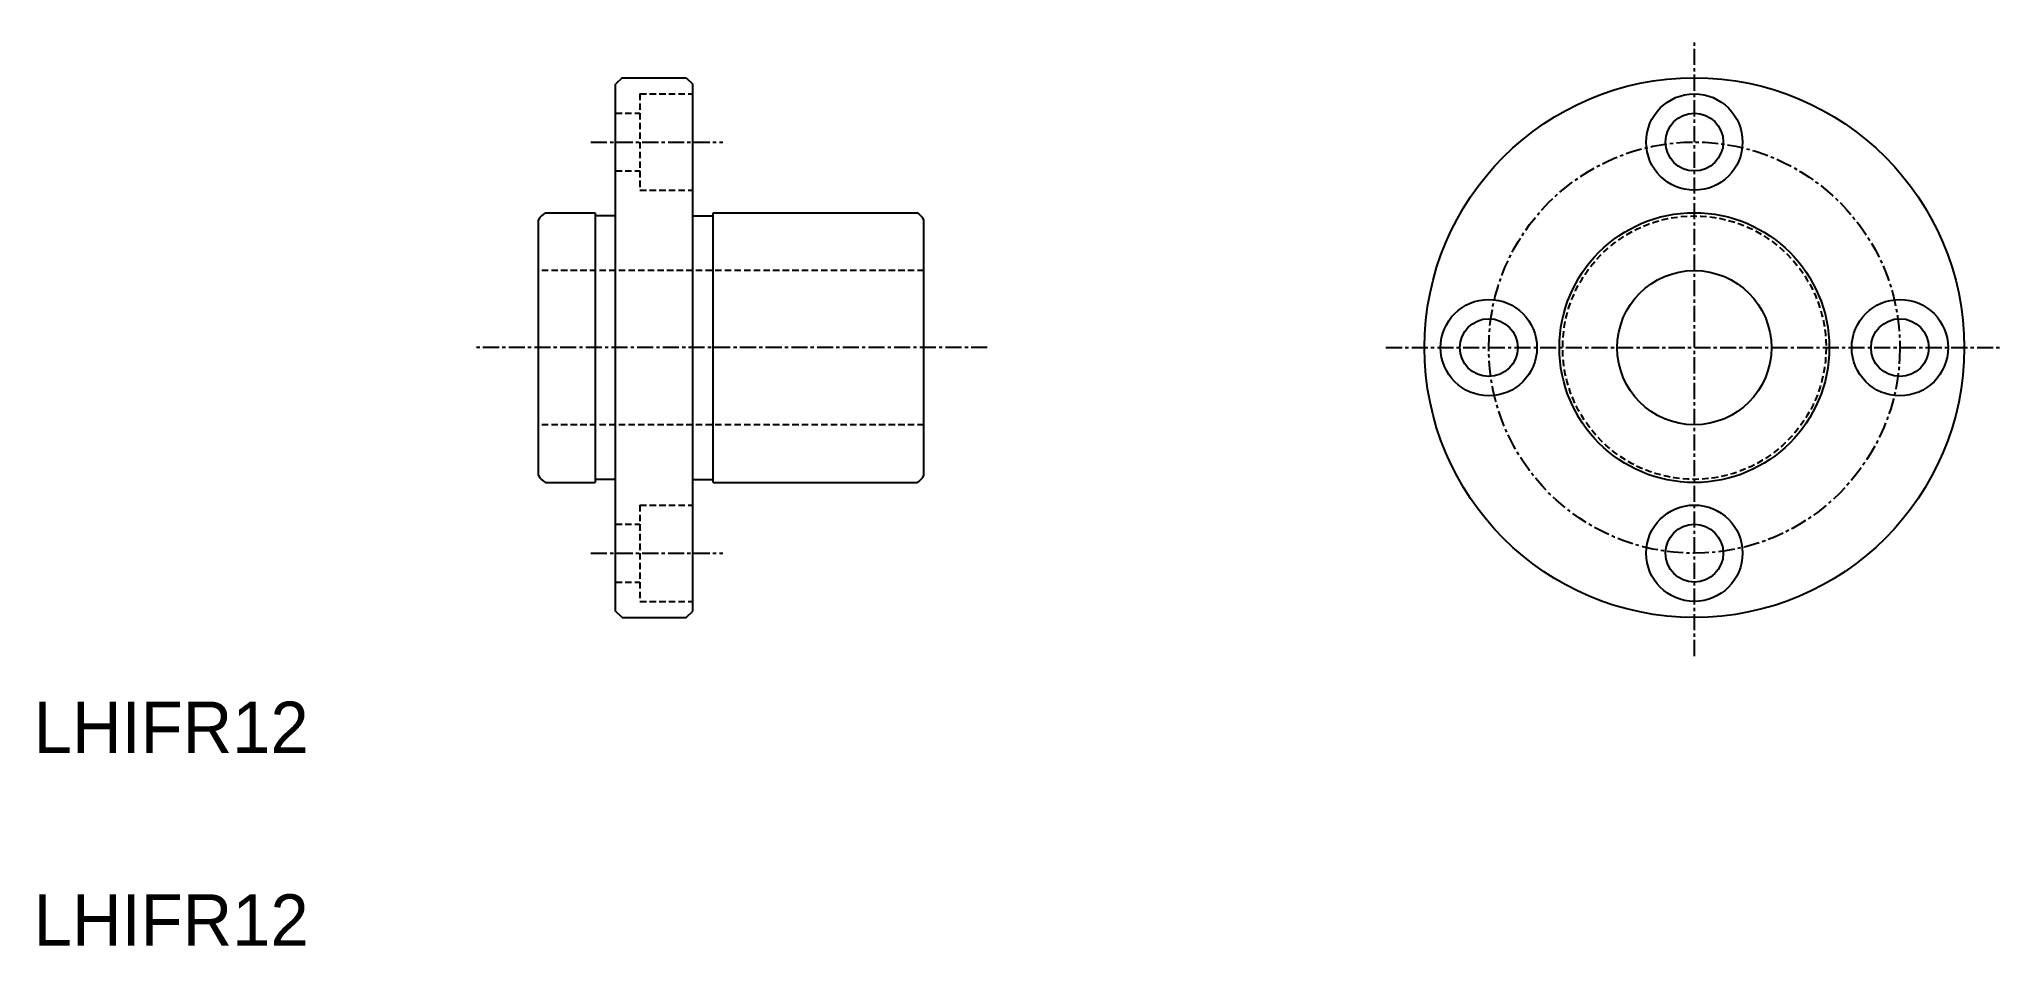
# Model space of a CAD drawing. Extents: x 319 to 471, y 139 to 209.
import ezdxf

# ---------------------------------------------------------------- set-up
doc = ezdxf.new("R2010")
doc.units = 0
doc.linetypes.add('CENTER', pattern=[2, 1.25, -0.25, 0.25, -0.25])
doc.linetypes.add('DASHED', pattern=[0.75, 0.5, -0.25])
doc.layers.get('0').update_dxf_attribs({"linetype": 'CONTINUOUS'})
doc.layers.add('CENTER', color=1, linetype='CENTER')

msp = doc.modelspace()

# ---------------------------------------------------------------- linework, layer by layer
at = {"color": 7, "linetype": 'CONTINUOUS'}
for p, q in [((364.01, 206.09), (363.51, 205.59)), ((363.51, 164.59), (363.51, 205.59)), ((364.01, 206.09), (369.01, 206.09)), ((369.01, 206.09), (369.51, 205.59)), ((369.51, 164.59), (369.51, 205.59)), ((357.51, 175.13), (357.51, 195.05)), ((358.05, 195.59), (361.91, 195.59)), ((361.91, 195.59), (361.91, 174.59)), ((363.51, 195.34), (361.91, 195.34)), ((369.51, 195.34), (371.11, 195.34)), ((371.11, 195.59), (386.96, 195.59)), ((371.11, 174.59), (371.11, 195.59)), ((387.51, 175.13), (387.51, 195.05)), ((358.05, 174.59), (361.91, 174.59)), ((363.51, 174.84), (361.91, 174.84)), ((369.51, 174.84), (371.11, 174.84)), ((371.11, 174.59), (386.96, 174.59)), ((364.01, 164.09), (363.51, 164.59)), ((364.01, 164.09), (369.01, 164.09)), ((369.01, 164.09), (369.51, 164.59))]:
    msp.add_line(p, q, dxfattribs=at)
at = {"color": 3, "linetype": 'DASHED'}
for p, q in [((365.41, 204.84), (365.41, 197.34)), ((365.41, 204.84), (369.51, 204.84)), ((363.51, 203.34), (365.41, 203.34)), ((363.51, 198.84), (365.41, 198.84)), ((365.41, 197.34), (369.51, 197.34)), ((387.51, 191.09), (357.51, 191.09)), ((387.51, 179.09), (357.51, 179.09)), ((365.41, 172.84), (365.41, 165.34)), ((365.41, 172.84), (369.51, 172.84)), ((363.51, 171.34), (365.41, 171.34)), ((363.51, 166.84), (365.41, 166.84)), ((365.41, 165.34), (369.51, 165.34))]:
    msp.add_line(p, q, dxfattribs=at)
at = {"color": 7, "linetype": 'CONTINUOUS'}
for centre, radius in [((447.47, 185.09), 21), ((447.47, 201.09), 3.75), ((447.47, 201.09), 2.25), ((447.47, 185.09), 10.5), ((447.47, 185.09), 6), ((431.47, 185.09), 3.75), ((463.47, 185.09), 3.75), ((431.47, 185.09), 2.25), ((463.47, 185.09), 2.25), ((447.47, 169.09), 3.75), ((447.47, 169.09), 2.25)]:
    msp.add_circle(centre, radius, dxfattribs=at)
at = {"color": 3, "linetype": 'DASHED'}
msp.add_circle((447.47, 185.09), 10.25, dxfattribs=at)
at = {"color": 7, "linetype": 'CONTINUOUS'}
for centre, start, end in [((358.66, 194.44), 117.7958, 152.2042), ((386.36, 194.44), 27.7958, 62.2042), ((358.66, 175.74), 207.7958, 242.2042), ((386.36, 175.74), 297.7958, 332.2042)]:
    msp.add_arc(centre, 1.3, start, end, dxfattribs=at)
at = {"layer": 'CENTER', "color": 1, "linetype": 'CENTER'}
for p, q in [((447.47, 161.09), (447.47, 209.09)), ((361.59, 201.09), (371.85, 201.09)), ((392.44, 185.09), (352.61, 185.09)), ((423.47, 185.09), (471.47, 185.09)), ((361.59, 169.09), (371.85, 169.09))]:
    msp.add_line(p, q, dxfattribs=at)
msp.add_circle((447.47, 185.09), 16, dxfattribs=at)

# ---------------------------------------------------------------- texts
at = {"color": 7, "linetype": 'CONTINUOUS'}
for p in [(318.22, 153.54), (318.22, 138.54)]:
    msp.add_text('LHIFR12', height=4, dxfattribs=at).set_placement(p)

doc.saveas('drawing.dxf')
